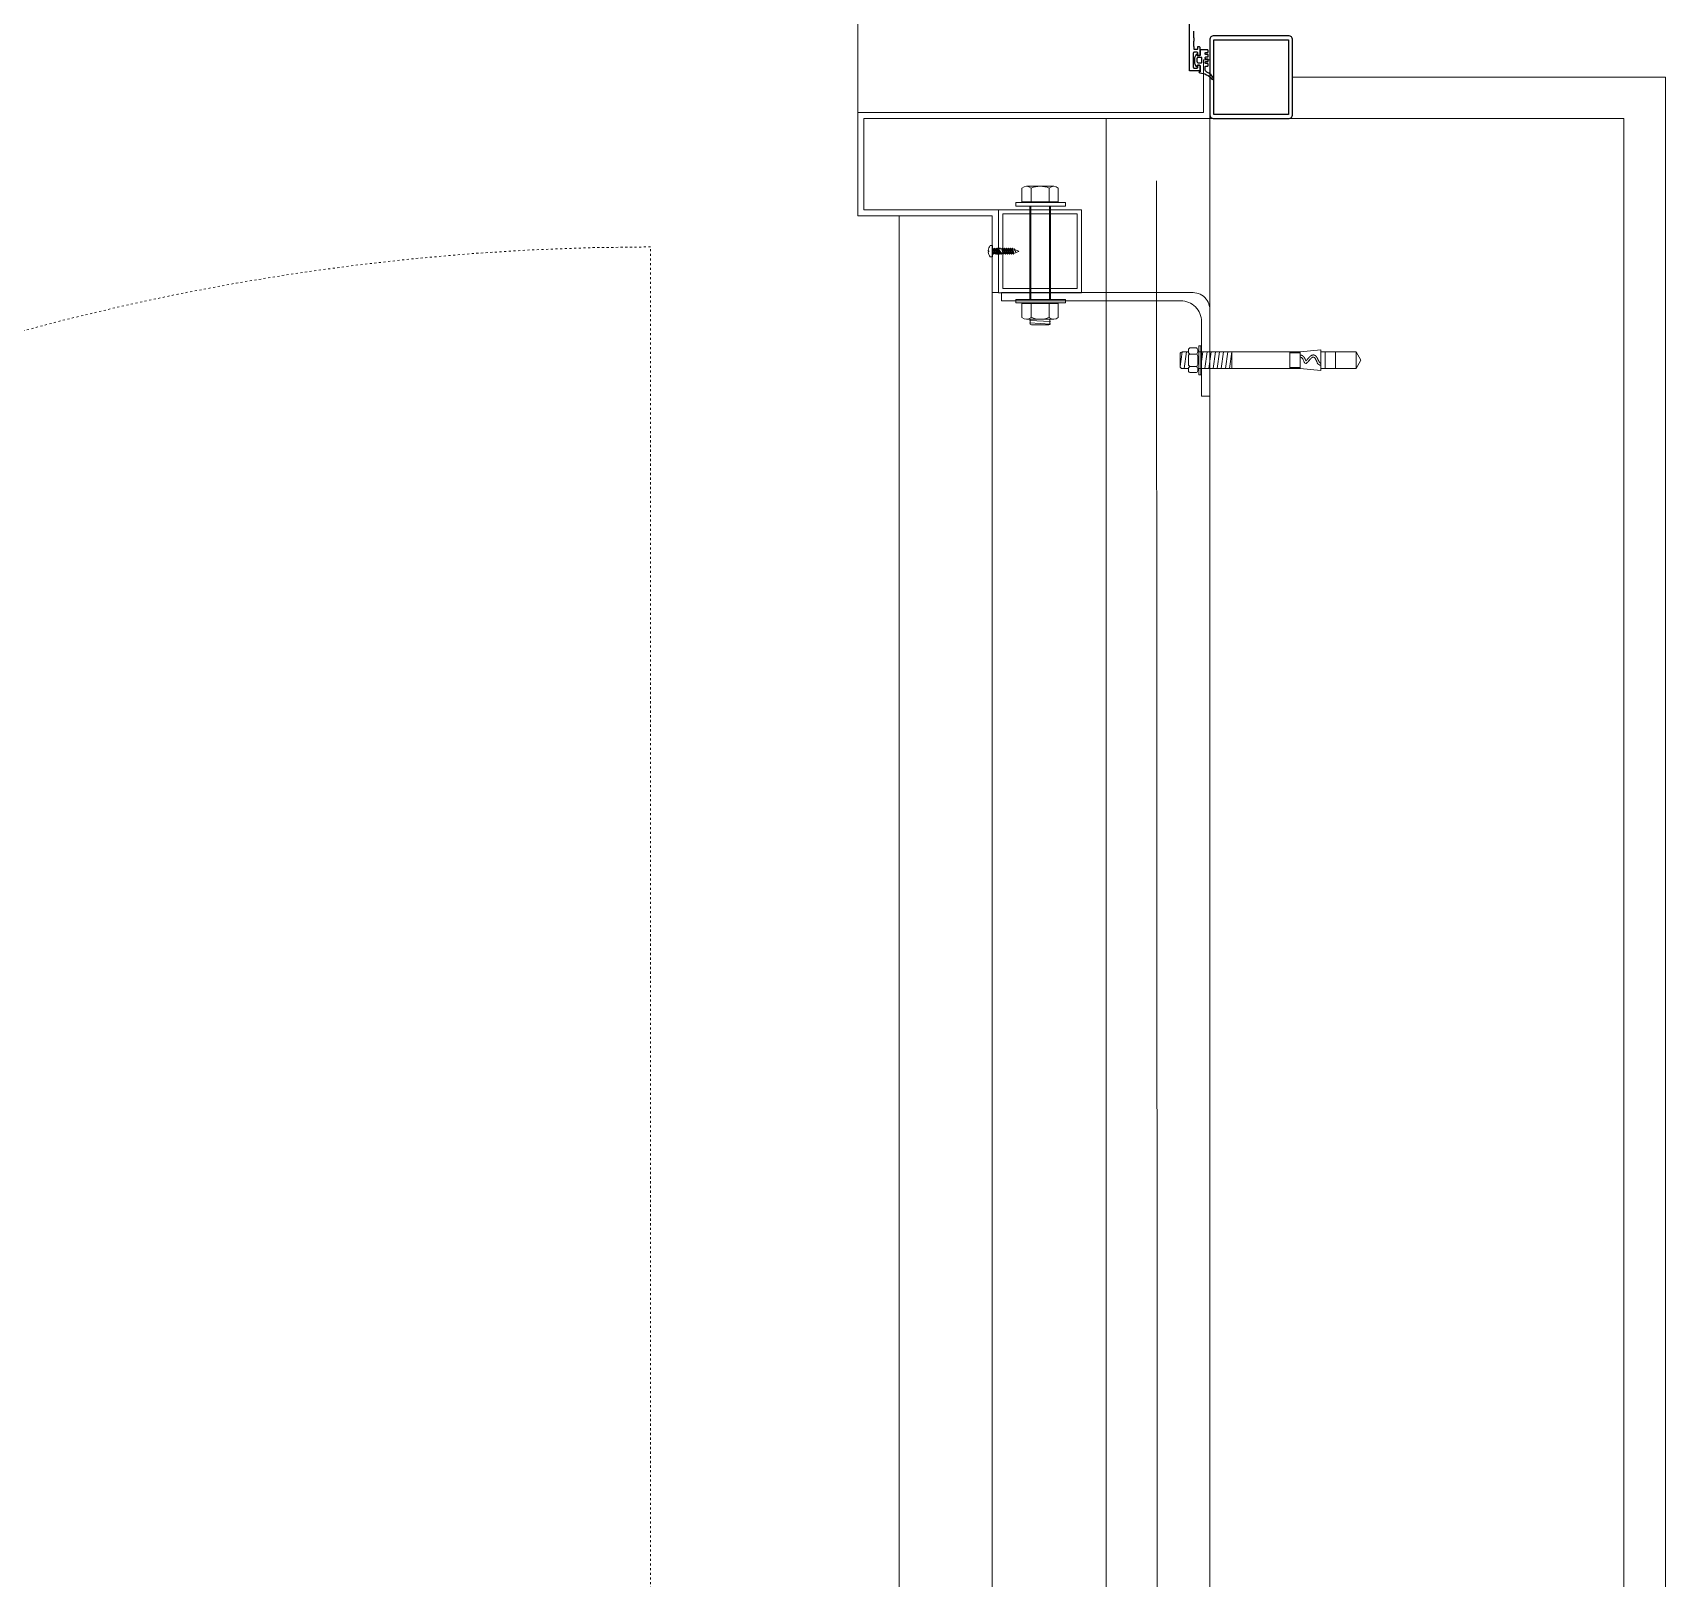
# Model space of a CAD drawing. Extents: x -3709 to 34975, y -230 to 8245.
# Drawn here: x 2744 to 2822.8, y 1407 to 1481.6 of the extents above; entities that cross this region are included whole.
import ezdxf

# ---------------------------------------------------------------- set-up
doc = ezdxf.new("R2010")
doc.units = 0
doc.linetypes.add('DOT2', pattern=[0.125, 0, -0.125])
doc.linetypes.add('HIDDEN', pattern=[0.375, 0.25, -0.125])
doc.layers.get('0').update_dxf_attribs({"color": 9, "lineweight": 9})
for name, color, linetype, lineweight in [('00', 9, 'Continuous', 9), ('06D', 9, 'Continuous', 9), ('07', 9, 'Continuous', 9), ('10', 9, 'Continuous', 9), ('10A', 9, 'Continuous', 9), ('14', 9, 'Continuous', 9), ('33', 9, 'BATTING', 9)]:
    doc.layers.add(name, color=color, linetype=linetype, lineweight=lineweight)
doc.linetypes.add('BATTING', pattern='A,0.0001,-0.1,[134,ltypeshp.shx,S=0.1,R=0,X=-0.1,Y=0],-0.2,[134,ltypeshp.shx,S=0.1,R=180,X=0.1,Y=0],-0.1', length=0.4001)

# ---------------------------------------------------------------- blocks, each defined once
blk = doc.blocks.new('ciftkanatdograma_pr2')
at = {"layer": '06D'}
blk.add_lwpolyline([(-0.3, 17), (-149.7, 17)], dxfattribs=at)
at = {"layer": '10', "lineweight": 25, "ltscale": 0.5}
for points in [[(-145.773, 0.785), (-146.103, 0.785), (-146.103, 0.775), (-146.253, 0.775), (-146.253, 0.785), (-146.52, 0.785), (-146.52, 0.775), (-146.65, 0.775), (-146.65, 0.605, 0.414214), (-146.62, 0.575), (-146.52, 0.575), (-146.52, 0.525, -0.414214), (-146.57, 0.475), (-146.88, 0.475, -0.414214), (-146.95, 0.545), (-146.95, 0.565, -0.414214), (-146.94, 0.575), (-146.84, 0.575, 0.414214), (-146.79, 0.625), (-146.79, 0.745, 0.414214), (-146.84, 0.795), (-147.51, 0.795, 0.414214), (-147.56, 0.745), (-147.56, 0.625, 0.414214), (-147.51, 0.575), (-147.41, 0.575, -0.414214), (-147.4, 0.565), (-147.4, 0.545, -0.414214), (-147.47, 0.475), (-147.69, 0.475, -0.414214), (-147.7, 0.485), (-147.7, 0.965, -0.414214), (-147.69, 0.975), (-139.71, 0.975, -0.414214)], [(-147.789, 0.486, -0.220745), (-148.099, -0.108, 0.651907), (-148.043, -0.177, 0.176952), (-147.751, 0.138, -0.281357), (-147.608, 0.227), (-147.527, 0.227), (-147.513, 0.227), (-147.506, 0.226), (-147.499, 0.224), (-147.491, 0.221), (-147.484, 0.217), (-147.478, 0.212), (-147.473, 0.206), (-147.468, 0.199), (-147.465, 0.191), (-147.463, 0.177), (-147.463, 0.101), (-147.463, 0.098), (-147.462, 0.095), (-147.461, 0.092), (-147.46, 0.089), (-147.457, 0.087), (-147.455, 0.084), (-147.452, 0.083), (-147.449, 0.082), (-147.443, 0.081), (-147.363, 0.081), (-147.36, 0.081), (-147.357, 0.082), (-147.354, 0.083), (-147.352, 0.084), (-147.349, 0.087), (-147.347, 0.089), (-147.345, 0.092), (-147.344, 0.095), (-147.343, 0.101), (-147.343, 0.177), (-147.343, 0.184), (-147.341, 0.191), (-147.338, 0.199), (-147.334, 0.206), (-147.329, 0.212), (-147.322, 0.217), (-147.315, 0.221), (-147.308, 0.224), (-147.293, 0.227), (-147.286, 0.226), (-147.279, 0.224), (-147.271, 0.221), (-147.264, 0.217), (-147.258, 0.212), (-147.253, 0.206), (-147.248, 0.199), (-147.245, 0.191), (-147.243, 0.177), (-147.243, 0.101), (-147.243, 0.098), (-147.242, 0.095), (-147.241, 0.092), (-147.24, 0.089), (-147.237, 0.087), (-147.235, 0.084), (-147.232, 0.083), (-147.229, 0.082), (-147.223, 0.081), (-147.143, 0.081), (-147.14, 0.081), (-147.137, 0.082), (-147.134, 0.083), (-147.132, 0.084), (-147.129, 0.087), (-147.127, 0.089), (-147.125, 0.092), (-147.124, 0.095), (-147.123, 0.101), (-147.123, 0.177), (-147.123, 0.184), (-147.121, 0.191), (-147.118, 0.199), (-147.114, 0.206), (-147.109, 0.212), (-147.102, 0.217), (-147.095, 0.221), (-147.088, 0.224), (-147.073, 0.227), (-147.066, 0.226), (-147.059, 0.224), (-147.051, 0.221), (-147.044, 0.217), (-147.038, 0.212), (-147.033, 0.206), (-147.028, 0.199), (-147.025, 0.191), (-147.023, 0.177), (-147.023, 0.101), (-147.023, 0.098), (-147.022, 0.095), (-147.021, 0.092), (-147.02, 0.089), (-147.017, 0.087), (-147.015, 0.084), (-147.012, 0.083), (-147.009, 0.082), (-147.003, 0.081), (-146.923, 0.081), (-146.92, 0.081), (-146.917, 0.082), (-146.914, 0.083), (-146.912, 0.084), (-146.909, 0.087), (-146.907, 0.089), (-146.905, 0.092), (-146.904, 0.095), (-146.903, 0.101), (-146.903, 0.177), (-146.903, 0.184), (-146.901, 0.191), (-146.898, 0.199), (-146.894, 0.206), (-146.889, 0.212), (-146.882, 0.217), (-146.875, 0.221), (-146.868, 0.224), (-146.853, 0.227), (-146.846, 0.226), (-146.839, 0.224), (-146.831, 0.221), (-146.824, 0.217), (-146.818, 0.212), (-146.813, 0.206), (-146.808, 0.199), (-146.805, 0.191), (-146.803, 0.177), (-146.803, 0.101), (-146.803, 0.098), (-146.802, 0.095), (-146.801, 0.092), (-146.8, 0.089), (-146.797, 0.087), (-146.795, 0.084), (-146.792, 0.083), (-146.789, 0.082), (-146.783, 0.081), (-146.703, 0.081), (-146.7, 0.081), (-146.697, 0.082), (-146.694, 0.083), (-146.692, 0.084), (-146.689, 0.087), (-146.687, 0.089), (-146.685, 0.092), (-146.684, 0.095), (-146.683, 0.101), (-146.683, 0.439, 0.414214), (-146.713, 0.469), (-146.944, 0.469, -0.414214), (-146.974, 0.499), (-146.974, 0.564, -0.291535), (-146.963, 0.582), (-146.915, 0.602, 0.613042), (-146.912, 0.664), (-147.031, 0.727, 0.127095), (-147.094, 0.744), (-147.294, 0.744, 0.127095), (-147.357, 0.727), (-147.466, 0.67, 0.585233), (-147.466, 0.6), (-147.419, 0.576, -0.167811), (-147.414, 0.564), (-147.414, 0.499, -0.414214), (-147.444, 0.469), (-147.739, 0.469), (-147.739, 0.532, 0.394677), (-147.789, 0.486)]]:
    blk.add_lwpolyline(points, format="xyb", dxfattribs=at)
for points in [[(-150, -3.8, 0.414214), (-149.8, -4), (-146.2, -4, 0.414214), (-146, -3.8), (-146, -0.2, 0.414214), (-146.2, 0), (-149.8, 0, 0.414214), (-150, -0.2)], [(-147.279, 0.61, 0.359904), (-147.303, 0.581), (-147.303, 0.405, 0.414214), (-147.273, 0.375), (-147.073, 0.375, 0.414214), (-147.043, 0.405), (-147.043, 0.581, 0.359904), (-147.068, 0.61, 0.094739)]]:
    blk.add_lwpolyline(points, format="xyb", close=True, dxfattribs=at)
blk.add_lwpolyline([(-149.8, -3.8), (-149.8, -0.2), (-146.2, -0.2), (-146.2, -3.8)], close=True, dxfattribs=at)
blk = doc.blocks.new('cxvxv')
for p, q in [((-21988.397, 8560.979, 0), (-21988.397, 8560.319, 0)), ((-21986.862, 8561.069, 0), (-21988.177, 8561.068, 0)), ((-21988.023, 8561.245, 0), (-21987.025, 8561.304, 0)), ((-21988.023, 8561.245, 0), (-21987.998, 8561.26, 0)), ((-21987.998, 8561.231, 0), (-21988.023, 8561.245, 0)), ((-21988.023, 8561.128, 0), (-21987.025, 8561.186, 0)), ((-21988.023, 8561.128, 0), (-21987.998, 8561.142, 0)), ((-21987.998, 8561.113, 0), (-21988.023, 8561.128, 0)), ((-21987.998, 8561.304, 0), (-21987.941, 8561.348, 0)), ((-21987.998, 8561.26, 0), (-21987.998, 8561.304, 0)), ((-21987.998, 8561.142, 0), (-21987.998, 8561.231, 0)), ((-21987.998, 8561.068, 0), (-21987.998, 8561.113, 0)), ((-21987.958, 8560.979, 0), (-21987.958, 8560.319, 0)), ((-21987.545, 8561.348, 0), (-21987.941, 8561.348, 0)), ((-21987.698, 8561.047, 0), (-21987.698, 8561.082, 0)), ((-21987.698, 8561.067, 0), (-21987.698, 8561.067, 0)), ((-21987.545, 8561.348, 0), (-21987.105, 8561.348, 0)), ((-21987.025, 8561.304, 0), (-21987.105, 8561.348, 0)), ((-21987.081, 8560.638, 0), (-21987.081, 8560.979, 0)), ((-21987.05, 8561.318, 0), (-21987.025, 8561.304, 0)), ((-21987.025, 8561.304, 0), (-21987.05, 8561.289, 0)), ((-21987.025, 8561.297, 0), (-21987.05, 8561.283, 0)), ((-21987.05, 8561.283, 0), (-21987.05, 8561.201, 0)), ((-21987.05, 8561.201, 0), (-21987.025, 8561.186, 0)), ((-21987.025, 8561.186, 0), (-21987.05, 8561.172, 0)), ((-21987.05, 8561.172, 0), (-21987.05, 8561.083, 0)), ((-21987.05, 8561.083, 0), (-21987.025, 8561.069, 0)), ((-21986.643, 8560.319, 0), (-21986.643, 8560.979, 0)), ((-21988.397, 8560.319, 0), (-21986.643, 8560.319, 0)), ((-21988.018, 8560.319, 0), (-21987.021, 8560.319, 0)), ((-21988.018, 8560.278, 0), (-21988.018, 8560.319, 0)), ((-21988.018, 8560.111, 0), (-21988.018, 8555.608, 0)), ((-21987.081, 8560.638, 0), (-21987.081, 8560.319, 0)), ((-21987.062, 8560.319, 0), (-21987.062, 8560.278, 0)), ((-21987.062, 8555.608, 0), (-21987.062, 8560.111, 0)), ((-21987.021, 8560.319, 0), (-21987.021, 8560.278, 0)), ((-21987.021, 8555.608, 0), (-21987.021, 8560.111, 0)), ((-21988.397, 8555.4, 0), (-21986.643, 8555.4, 0)), ((-21988.397, 8554.74, 0), (-21988.397, 8555.4, 0)), ((-21988.018, 8555.442, 0), (-21988.018, 8555.4, 0)), ((-21988.018, 8555.4, 0), (-21987.021, 8555.4, 0)), ((-21987.958, 8554.74, 0), (-21987.958, 8555.4, 0)), ((-21987.081, 8555.081, 0), (-21987.081, 8555.4, 0)), ((-21987.062, 8555.4, 0), (-21987.062, 8555.442, 0)), ((-21987.021, 8555.4, 0), (-21987.021, 8555.442, 0)), ((-21986.643, 8555.4, 0), (-21986.643, 8554.74, 0)), ((-21986.858, 8554.65, 0), (-21988.174, 8554.651, 0)), ((-21987.081, 8555.081, 0), (-21987.081, 8554.74, 0))]:
    blk.add_line(p, q)
at = {"elevation": 0}
for points in [[(-21986.298, 8560.111), (-21988.7, 8560.111), (-21988.7, 8560.278), (-21986.298, 8560.278)], [(-21986.298, 8555.608), (-21988.7, 8555.608), (-21988.7, 8555.442), (-21986.298, 8555.442)]]:
    blk.add_lwpolyline(points, close=True, dxfattribs=at)
for points in [[(-21987.977, 8560.278), (-21987.977, 8560.319)], [(-21987.977, 8560.111), (-21987.977, 8555.608)], [(-21987.977, 8555.442), (-21987.977, 8555.4)]]:
    blk.add_lwpolyline(points, dxfattribs=at)
for centre, radius, start, end in [((-21988.177, 8560.753, 0), 0.315, 45.8497, 134.1503), ((-21987.516, 8559.952, 0), 1.116, 66.87008, 113.12992), ((-21987.516, 8559.952, 0), 1.116, 66.87008, 113.12992), ((-21986.862, 8560.756, 0), 0.313, 45.44896, 134.55104), ((-21988.177, 8554.966, 0), 0.315, 225.8497, 314.1503), ((-21987.516, 8555.767, 0), 1.116, 246.87008, 293.12992), ((-21987.516, 8555.767, 0), 1.116, 246.87008, 293.12992), ((-21986.862, 8554.963, 0), 0.313, 225.44896, 314.55104)]:
    blk.add_arc(centre, radius, start, end)
blk = doc.blocks.new('VIDA')
for p, q in [((-18071.98, 6523.88), (-18071.91, 6523.98)), ((-18071.91, 6523.78), (-18071.98, 6523.88)), ((-18071.91, 6523.98), (-18070.11, 6524.72)), ((-18069.61, 6522.86), (-18071.91, 6523.78)), ((-18069.71, 6524.86), (-18070.59, 6523.2)), ((-18070.59, 6523.2), (-18070.11, 6524.72)), ((-18069.91, 6525.07), (-18070.13, 6524.08)), ((-18070.13, 6524.08), (-18069.99, 6524.33)), ((-18070.11, 6524.72), (-18069.91, 6525.07)), ((-18069.99, 6524.33), (-18069.83, 6525.07)), ((-18069.91, 6525.07), (-18069.83, 6525.07)), ((-18069.83, 6525.07), (-18069.71, 6524.86)), ((-18069.71, 6524.86), (-18069.32, 6525)), ((-18069.63, 6522.76), (-18069.15, 6525)), ((-18069.63, 6522.76), (-18069.61, 6522.86)), ((-18069.43, 6522.41), (-18069.63, 6522.76)), ((-18068.95, 6525.34), (-18069.43, 6522.41)), ((-18069.35, 6522.41), (-18069.43, 6522.41)), ((-18069.35, 6522.41), (-18068.87, 6525.34)), ((-18069.15, 6522.76), (-18069.35, 6522.41)), ((-18069.32, 6525), (-18069.15, 6525)), ((-18069.15, 6525), (-18068.95, 6525.34)), ((-18068.66, 6522.76), (-18069.15, 6522.76)), ((-18068.95, 6525.34), (-18068.87, 6525.34)), ((-18068.87, 6525.34), (-18068.67, 6525)), ((-18068.67, 6525), (-18068.18, 6525)), ((-18068.66, 6522.76), (-18068.18, 6525)), ((-18068.46, 6522.41), (-18068.66, 6522.76)), ((-18067.98, 6525.34), (-18068.46, 6522.41)), ((-18068.39, 6522.41), (-18068.46, 6522.41)), ((-18068.39, 6522.41), (-18067.9, 6525.34)), ((-18068.19, 6522.76), (-18068.39, 6522.41)), ((-18068.19, 6522.76), (-18068.39, 6522.41)), ((-18067.7, 6525), (-18068.19, 6522.76)), ((-18067.7, 6522.76), (-18068.19, 6522.76)), ((-18068.18, 6525), (-18067.98, 6525.34)), ((-18067.9, 6525.34), (-18067.98, 6525.34)), ((-18067.9, 6525.34), (-18067.7, 6525)), ((-18067.7, 6522.76), (-18067.22, 6525)), ((-18067.7, 6525), (-18067.22, 6525)), ((-18067.5, 6522.41), (-18067.7, 6522.76)), ((-18067.02, 6525.34), (-18067.5, 6522.41)), ((-18067.42, 6522.41), (-18067.5, 6522.41)), ((-18067.42, 6522.41), (-18066.94, 6525.34)), ((-18067.22, 6522.76), (-18067.42, 6522.41)), ((-18067.22, 6522.76), (-18067.42, 6522.41)), ((-18067.22, 6525), (-18067.02, 6525.34)), ((-18066.74, 6525), (-18067.22, 6522.76)), ((-18066.74, 6522.76), (-18067.22, 6522.76)), ((-18066.94, 6525.34), (-18067.02, 6525.34)), ((-18066.94, 6525.34), (-18066.74, 6525)), ((-18066.25, 6525), (-18066.74, 6525)), ((-18066.74, 6522.76), (-18066.25, 6525)), ((-18066.54, 6522.41), (-18066.74, 6522.76)), ((-18066.05, 6525.34), (-18066.54, 6522.41)), ((-18066.46, 6522.41), (-18066.54, 6522.41)), ((-18066.46, 6522.41), (-18065.97, 6525.34)), ((-18066.26, 6522.76), (-18066.46, 6522.41)), ((-18066.26, 6522.76), (-18066.46, 6522.41)), ((-18065.77, 6525), (-18066.26, 6522.76)), ((-18066.26, 6522.76), (-18065.77, 6522.76)), ((-18066.25, 6525), (-18066.05, 6525.34)), ((-18065.97, 6525.34), (-18066.05, 6525.34)), ((-18065.97, 6525.34), (-18065.77, 6525)), ((-18065.77, 6522.76), (-18065.29, 6525)), ((-18065.77, 6525), (-18065.29, 6525)), ((-18065.57, 6522.41), (-18065.77, 6522.76)), ((-18065.09, 6525.34), (-18065.57, 6522.41)), ((-18065.49, 6522.41), (-18065.57, 6522.41)), ((-18065.49, 6522.41), (-18065.01, 6525.34)), ((-18065.29, 6522.76), (-18065.49, 6522.41)), ((-18065.29, 6522.76), (-18065.49, 6522.41)), ((-18065.29, 6525), (-18065.09, 6525.34)), ((-18064.81, 6525), (-18065.29, 6522.76)), ((-18064.81, 6522.76), (-18065.29, 6522.76)), ((-18065.09, 6525.34), (-18065.01, 6525.34)), ((-18065.01, 6525.34), (-18064.81, 6525)), ((-18064.81, 6525), (-18064.32, 6525)), ((-18064.81, 6522.76), (-18064.32, 6525)), ((-18064.61, 6522.41), (-18064.81, 6522.76)), ((-18064.12, 6525.34), (-18064.61, 6522.41)), ((-18064.53, 6522.41), (-18064.61, 6522.41)), ((-18064.53, 6522.41), (-18064.04, 6525.34)), ((-18064.33, 6522.76), (-18064.53, 6522.41)), ((-18064.33, 6522.76), (-18064.53, 6522.41)), ((-18063.84, 6525), (-18064.33, 6522.76)), ((-18063.84, 6522.76), (-18064.33, 6522.76)), ((-18064.32, 6525), (-18064.12, 6525.34)), ((-18064.04, 6525.34), (-18064.12, 6525.34)), ((-18064.04, 6525.34), (-18063.84, 6525)), ((-18063.84, 6522.76), (-18061.96, 6525)), ((-18061.96, 6525), (-18063.84, 6525)), ((-18063.64, 6522.41), (-18063.84, 6522.76)), ((-18061.76, 6525.34), (-18063.64, 6522.41)), ((-18063.56, 6522.41), (-18063.64, 6522.41)), ((-18063.56, 6522.41), (-18061.68, 6525.34)), ((-18061.96, 6522.76), (-18063.56, 6522.41)), ((-18061.96, 6522.76), (-18063.56, 6522.41)), ((-18061.48, 6525), (-18063.36, 6522.76)), ((-18063.36, 6522.76), (-18061.48, 6522.76)), ((-18061.68, 6525.34), (-18063.16, 6525.34)), ((-18062.68, 6522.41), (-18061.48, 6522.76)), ((-18062.6, 6522.41), (-18062.12, 6525.34)), ((-18062.4, 6522.76), (-18062.6, 6522.41)), ((-18062.4, 6522.76), (-18062.6, 6522.41)), ((-18062.6, 6522.41), (-18061.28, 6522.41)), ((-18062.4, 6525), (-18062.2, 6525.34)), ((-18061.48, 6525), (-18062.4, 6525)), ((-18061.48, 6522.76), (-18062.4, 6525)), ((-18061.92, 6525), (-18062.4, 6522.76)), ((-18061.91, 6522.76), (-18062.4, 6522.76)), ((-18062.2, 6525.34), (-18062.12, 6525.34)), ((-18062.2, 6525.34), (-18061.28, 6522.41)), ((-18062.12, 6525.34), (-18061.92, 6525)), ((-18061.96, 6525), (-18061.76, 6525.34)), ((-18061.92, 6525), (-18061.43, 6525)), ((-18061.91, 6522.76), (-18061.43, 6525)), ((-18061.71, 6522.41), (-18061.91, 6522.76)), ((-18061.23, 6525.34), (-18061.71, 6522.41)), ((-18061.63, 6522.41), (-18061.71, 6522.41)), ((-18061.68, 6525.34), (-18061.48, 6525)), ((-18061.63, 6522.41), (-18061.15, 6525.34)), ((-18061.43, 6522.76), (-18061.63, 6522.41)), ((-18061.43, 6522.76), (-18061.63, 6522.41)), ((-18061.43, 6525), (-18061.23, 6525.34)), ((-18060.95, 6525), (-18061.43, 6522.76)), ((-18060.95, 6522.76), (-18061.43, 6522.76)), ((-18061.23, 6525.34), (-18061.15, 6525.34)), ((-18061.15, 6525.34), (-18060.95, 6525)), ((-18060.95, 6525), (-18060.47, 6525)), ((-18060.95, 6522.76), (-18060.47, 6525)), ((-18060.75, 6522.41), (-18060.95, 6522.76)), ((-18060.27, 6525.34), (-18060.75, 6522.41)), ((-18060.67, 6522.41), (-18060.75, 6522.41)), ((-18060.67, 6522.41), (-18060.19, 6525.34)), ((-18060.47, 6522.76), (-18060.67, 6522.41)), ((-18060.47, 6522.76), (-18060.67, 6522.41)), ((-18060.47, 6525), (-18060.27, 6525.34)), ((-18059.99, 6525), (-18060.47, 6522.76)), ((-18060.47, 6522.76), (-18059.98, 6522.76)), ((-18060.27, 6525.34), (-18060.19, 6525.34)), ((-18060.19, 6525.34), (-18059.99, 6525)), ((-18059.99, 6525), (-18059.5, 6525)), ((-18059.98, 6522.76), (-18059.5, 6525)), ((-18059.78, 6522.41), (-18059.98, 6522.76)), ((-18059.3, 6525.34), (-18059.78, 6522.41)), ((-18059.7, 6522.41), (-18059.78, 6522.41)), ((-18059.7, 6522.41), (-18059.23, 6525.28)), ((-18059.5, 6522.76), (-18059.7, 6522.41)), ((-18059.5, 6522.76), (-18059.7, 6522.41)), ((-18059.5, 6525), (-18059.3, 6525.34)), ((-18059.23, 6524.02), (-18059.5, 6522.76)), ((-18059.5, 6522.76), (-18059.23, 6522.76)), ((-18059.3, 6525.34), (-18059.23, 6525.34)), ((-18058.14, 6526.58), (-18059.23, 6526.58)), ((-18059.23, 6521.17), (-18059.23, 6526.58)), ((-18058.14, 6521.17), (-18059.23, 6521.17))]:
    blk.add_line(p, q)
for points in [[(-18068.67, 6525), (-18069.15, 6522.76)], [(-18057.23, 6524.26), (-18057.45, 6523.96), (-18057.45, 6523.79), (-18057.23, 6523.49)]]:
    blk.add_lwpolyline(points)
for centre, start, end in [((-18062.39, 6523.58), 7.50951, 35.24269), ((-18062.39, 6524.17), 324.75731, 352.49049)]:
    blk.add_arc(centre, 5.21, start, end)
blk = doc.blocks.new('çelik dübel')
at = {"ltscale": 7}
for p, q in [((-87.2, -2), (-85, 2)), ((-85, -6), (-85, 2)), ((-68, 2), (-85, 2)), ((-75, -6), (-75, 2)), ((-70, -6), (-70, 2)), ((-68, 3), (-58, 2)), ((-68, -7), (-68, 3)), ((-58, -6), (-58, 2)), ((-8.5, 2), (-58, 2)), ((-53, 1.5), (-58, 1.5)), ((-53, -6), (-53, 2)), ((-25, -6), (-25, 2)), ((-25, -6), (-23.87, 2)), ((-23, -6), (-21.87, 2)), ((-21, -6), (-19.87, 2)), ((-19, -6), (-17.87, 2)), ((-17, -6), (-15.87, 2)), ((-85, -6), (-87.2, -2)), ((-68, -6), (-85, -6)), ((-68, -7), (-58, -6)), ((-53, -5.5), (-58, -5.5)), ((-8.5, -6), (-58, -6))]:
    blk.add_line(p, q, dxfattribs=at)
for p, q in [((-15, -6), (-13.87, 2)), ((-13, -6), (-11.87, 2)), ((-11, -6), (-10, 1.08)), ((-10, -9), (-10, 5)), ((-9, 5), (-10, 5)), ((-10, 3), (-10, 5)), ((-9, -9), (-9, 5)), ((-8.5, 2), (-8.5, 3)), ((-8.5, -4), (-8.5, 0)), ((-5, 4), (-7.5, 4)), ((-5, 1), (-7.5, 1)), ((-4, 2), (-4, 3)), ((-1, 2), (-4, 2)), ((-4, -4), (-4, 0)), ((-3, -6), (-1.87, 2)), ((-1, -6), (0, 1.08)), ((0, -5), (0, 1)), ((-10, -7), (-10, -9.06)), ((-8.5, -6), (-8.5, -7)), ((-5, -5), (-7.5, -5)), ((-4, -6), (-4, -7)), ((-1, -6), (-4, -6)), ((-9, -9), (-10, -9)), ((-5, -8), (-7.5, -8))]:
    blk.add_line(p, q)
for points in [[(-68, 0.6), (-67.44, 0.41), (-66.97, 0.09), (-66.57, -0.33), (-66.23, -0.81), (-65.94, -1.33), (-65.68, -1.85), (-65.45, -2.34), (-65.23, -2.76), (-65.02, -3.09), (-64.81, -3.33), (-64.6, -3.48), (-64.39, -3.55), (-64.17, -3.55), (-63.94, -3.48), (-63.71, -3.34), (-63.47, -3.15), (-63.21, -2.91), (-62.95, -2.63), (-62.68, -2.32), (-62.41, -2), (-62.14, -1.68), (-61.88, -1.38), (-61.63, -1.1), (-61.4, -0.87), (-61.18, -0.68), (-60.98, -0.55), (-60.8, -0.48), (-60.62, -0.47), (-60.45, -0.53), (-60.28, -0.66), (-60.12, -0.85), (-59.95, -1.12), (-59.78, -1.47), (-59.6, -1.86), (-59.4, -2.27), (-59.18, -2.66), (-58.94, -3.01), (-58.66, -3.29), (-58.35, -3.46), (-58, -3.5)], [(-68, -0.46), (-67.96, -0.47), (-67.92, -0.49), (-67.87, -0.52), (-67.83, -0.55), (-67.78, -0.58), (-67.73, -0.61), (-67.69, -0.64), (-67.64, -0.68), (-67.6, -0.71), (-67.56, -0.75), (-67.52, -0.79), (-67.49, -0.82), (-67.45, -0.86), (-67.41, -0.9), (-67.38, -0.94), (-67.35, -0.98), (-67.31, -1.02), (-67.28, -1.07), (-67.24, -1.11), (-67.21, -1.16), (-67.18, -1.21), (-67.14, -1.26), (-67.11, -1.31), (-67.08, -1.36), (-67.04, -1.41), (-67.01, -1.47), (-66.98, -1.52), (-66.95, -1.58), (-66.92, -1.63), (-66.88, -1.69), (-66.85, -1.75), (-66.82, -1.81), (-66.79, -1.86), (-66.76, -1.92), (-66.73, -1.98), (-66.7, -2.04), (-66.67, -2.1), (-66.64, -2.16), (-66.61, -2.23), (-66.58, -2.29), (-66.55, -2.35), (-66.52, -2.41), (-66.49, -2.47), (-66.46, -2.53), (-66.43, -2.59), (-66.4, -2.65), (-66.37, -2.72), (-66.34, -2.78), (-66.31, -2.84), (-66.28, -2.9), (-66.25, -2.96), (-66.22, -3.02), (-66.19, -3.08), (-66.16, -3.13), (-66.13, -3.19), (-66.1, -3.25), (-66.06, -3.31), (-66.03, -3.36), (-66, -3.42), (-65.96, -3.47), (-65.92, -3.53), (-65.89, -3.58), (-65.85, -3.63), (-65.81, -3.68), (-65.77, -3.73), (-65.74, -3.78), (-65.69, -3.83), (-65.65, -3.88), (-65.61, -3.93), (-65.57, -3.97), (-65.52, -4.02), (-65.47, -4.06), (-65.43, -4.1), (-65.38, -4.14), (-65.32, -4.18), (-65.27, -4.22), (-65.22, -4.26), (-65.16, -4.29), (-65.11, -4.33), (-65.05, -4.36), (-64.99, -4.39), (-64.93, -4.41), (-64.87, -4.44), (-64.8, -4.46), (-64.74, -4.48), (-64.67, -4.5), (-64.61, -4.51), (-64.54, -4.52), (-64.48, -4.53), (-64.41, -4.54), (-64.34, -4.54), (-64.28, -4.54), (-64.21, -4.54), (-64.15, -4.54), (-64.08, -4.53), (-64.02, -4.52), (-63.96, -4.51), (-63.9, -4.5), (-63.84, -4.48), (-63.78, -4.47), (-63.72, -4.45), (-63.66, -4.43), (-63.61, -4.41), (-63.55, -4.38), (-63.5, -4.36), (-63.45, -4.34), (-63.4, -4.31), (-63.35, -4.28), (-63.3, -4.25), (-63.25, -4.23), (-63.2, -4.2), (-63.16, -4.17), (-63.11, -4.13), (-63.07, -4.1), (-63.02, -4.07), (-62.98, -4.04), (-62.94, -4.01), (-62.9, -3.97), (-62.86, -3.94), (-62.82, -3.9), (-62.78, -3.87), (-62.74, -3.83), (-62.7, -3.8), (-62.66, -3.76), (-62.62, -3.72), (-62.58, -3.69), (-62.54, -3.65), (-62.5, -3.61), (-62.47, -3.57), (-62.43, -3.53), (-62.39, -3.49), (-62.36, -3.46), (-62.32, -3.42), (-62.28, -3.38), (-62.24, -3.34), (-62.21, -3.3), (-62.17, -3.26), (-62.14, -3.22), (-62.1, -3.18), (-62.06, -3.14), (-62.03, -3.1), (-61.99, -3.05), (-61.96, -3.01), (-61.92, -2.97), (-61.89, -2.93), (-61.85, -2.89), (-61.82, -2.85), (-61.78, -2.81), (-61.75, -2.77), (-61.71, -2.73), (-61.68, -2.69), (-61.65, -2.65), (-61.61, -2.61), (-61.58, -2.57), (-61.54, -2.53), (-61.51, -2.49), (-61.48, -2.45), (-61.45, -2.41), (-61.41, -2.37), (-61.38, -2.33), (-61.35, -2.3), (-61.32, -2.26), (-61.29, -2.22), (-61.26, -2.19), (-61.22, -2.15), (-61.19, -2.11), (-61.16, -2.08), (-61.13, -2.05), (-61.1, -2.01), (-61.08, -1.98), (-61.05, -1.95), (-61.02, -1.92), (-60.99, -1.89), (-60.97, -1.86), (-60.95, -1.84), (-60.92, -1.81), (-60.9, -1.79), (-60.89, -1.77), (-60.87, -1.75), (-60.85, -1.74), (-60.84, -1.73), (-60.82, -1.73), (-60.81, -1.73), (-60.79, -1.73), (-60.78, -1.74), (-60.76, -1.76), (-60.75, -1.78), (-60.73, -1.8), (-60.72, -1.83), (-60.7, -1.86), (-60.69, -1.89), (-60.67, -1.93), (-60.65, -1.97), (-60.63, -2.01), (-60.61, -2.05), (-60.59, -2.1), (-60.56, -2.15), (-60.54, -2.2), (-60.52, -2.25), (-60.49, -2.3), (-60.47, -2.35), (-60.44, -2.4), (-60.42, -2.45), (-60.39, -2.51), (-60.36, -2.56), (-60.34, -2.62), (-60.31, -2.67), (-60.28, -2.73), (-60.25, -2.79), (-60.22, -2.84), (-60.19, -2.9), (-60.16, -2.96), (-60.12, -3.01), (-60.09, -3.07), (-60.06, -3.13), (-60.02, -3.19), (-59.98, -3.25), (-59.95, -3.3), (-59.91, -3.36), (-59.87, -3.42), (-59.83, -3.48), (-59.78, -3.53), (-59.74, -3.59), (-59.69, -3.65), (-59.64, -3.7), (-59.59, -3.76), (-59.54, -3.82), (-59.48, -3.87), (-59.42, -3.93), (-59.35, -3.99), (-59.27, -4.04), (-59.19, -4.1), (-59.11, -4.16), (-59.01, -4.22), (-58.89, -4.28), (-58.76, -4.34), (-58.61, -4.39), (-58.43, -4.43), (-58.23, -4.47), (-58, -4.51)]]:
    blk.add_lwpolyline(points)
for centre, start, end in [((-7.5, 3), 90, 180), ((-7.5, 2), 180, 270), ((-7.5, 0), 90, 180), ((-5, 3), 0, 90), ((-5, 2), 270, 0), ((-5, 0), 0, 90), ((-1, 1), 0, 90), ((-7.5, -4), 180, 270), ((-7.5, -6), 90, 180), ((-7.5, -7), 180, 270), ((-5, -4), 270, 0), ((-5, -6), 0, 90), ((-5, -7), 270, 0), ((-1, -5), 270, 0)]:
    blk.add_arc(centre, 1, start, end)
blk = doc.blocks.new('kjdol')
at = {"ltscale": 10, "elevation": -278.888}
blk.add_lwpolyline([(77394.124, 60089.892), (77403.275, 60089.892, 0.460237), (77404.175, 60090.792), (77404.175, 60094.892), (77403.775, 60094.892), (77403.775, 60091.292, -0.414214), (77402.775, 60090.292), (77394.124, 60090.292)], format="xyb", close=True, dxfattribs=at)
at = {"elevation": -249.785}
for points in [[(77397.973, 60089.898), (77397.973, 60085.898), (77393.973, 60085.898), (77393.973, 60089.898)], [(77397.773, 60089.698), (77397.773, 60086.098), (77394.173, 60086.098), (77394.173, 60089.698)]]:
    blk.add_lwpolyline(points, close=True, dxfattribs=at)
at = {"extrusion": (0, 0, -1), "xscale": 0.1000000000058208, "yscale": 0.1000000000058208, "zscale": -0.0999999999999091}
blk.add_blockref('çelik dübel', (-77402.743, 60093.359, 459.248), dxfattribs=at)
blk.add_blockref('cxvxv', (99383.502, 51530.109, -249.785))
at = {"xscale": 0.1000000000058208, "yscale": 0.1000000000058208, "zscale": 0.1000000000058208, "rotation": 180}
blk.add_blockref('VIDA', (75587.752, 60740.285, -249.785), dxfattribs=at)
blk = doc.blocks.new('p-yng-01')
at = {"linetype": 'DOT2'}
blk.add_line((2, -5.393), (2, -120.807), dxfattribs=at)
blk.add_arc((2.001, -5.394), 115.412, 269.99975, 0.81317, dxfattribs=at)

msp = doc.modelspace()

# ---------------------------------------------------------------- linework, layer by layer
at = {"layer": '00'}
msp.add_lwpolyline([(2800.838, 1352.5), (2800.838, 1352.5), (2800.838, 1477.5), (2820.838, 1477.5), (2820.838, 1332.5), (2800.838, 1332.5), (2800.838, 1352.5)], dxfattribs=at)
at = {"layer": '06D'}
msp.add_lwpolyline([(2770.838, 1357.5), (2795.838, 1357.5), (2795.838, 1477.5)], dxfattribs=at)
at = {"layer": '10A'}
for points in [[(2790.637, 1469.1), (2790.338, 1469.1), (2790.338, 1472.8), (2783.838, 1472.8), (2783.838, 1477.8), (2800.538, 1477.8), (2800.538, 1480.343), (2800.838, 1480.344), (2800.838, 1477.5), (2784.137, 1477.5), (2784.137, 1473.1), (2790.639, 1473.1), (2790.637, 1469.1)], [(2785.838, 1472.8), (2785.838, 1369.75), (2790.338, 1369.75), (2790.338, 1472.8), (2785.838, 1472.8)]]:
    msp.add_lwpolyline(points, dxfattribs=at)
at = {"layer": '14'}
for points in [[(2800.826, 1479.5), (2800.838, 1479.5)], [(2804.838, 1479.5), (2822.838, 1479.5), (2822.838, 1330.5), (2809.836, 1330.5), (2809.836, 1330.5)]]:
    msp.add_lwpolyline(points, dxfattribs=at)
at = {"layer": '33', "ltscale": 0.2}
msp.add_lwpolyline([(2769.838, 1355), (2798.338, 1355), (2798.264, 1474.5)], dxfattribs=at)

# ---------------------------------------------------------------- block references
at = {"layer": '07', "rotation": 180}
msp.add_blockref('p-yng-01', (2775.839, 1350.5), dxfattribs=at)
at = {"layer": '10', "linetype": 'HIDDEN', "rotation": 90}
msp.add_blockref('ciftkanatdograma_pr2', (2800.838, 1627.5), dxfattribs=at)
at = {"layer": '10', "xscale": -1, "rotation": 180}
msp.add_blockref('kjdol', (-74603.335, 61558.994, 249.785), dxfattribs=at)

doc.saveas('drawing.dxf')
